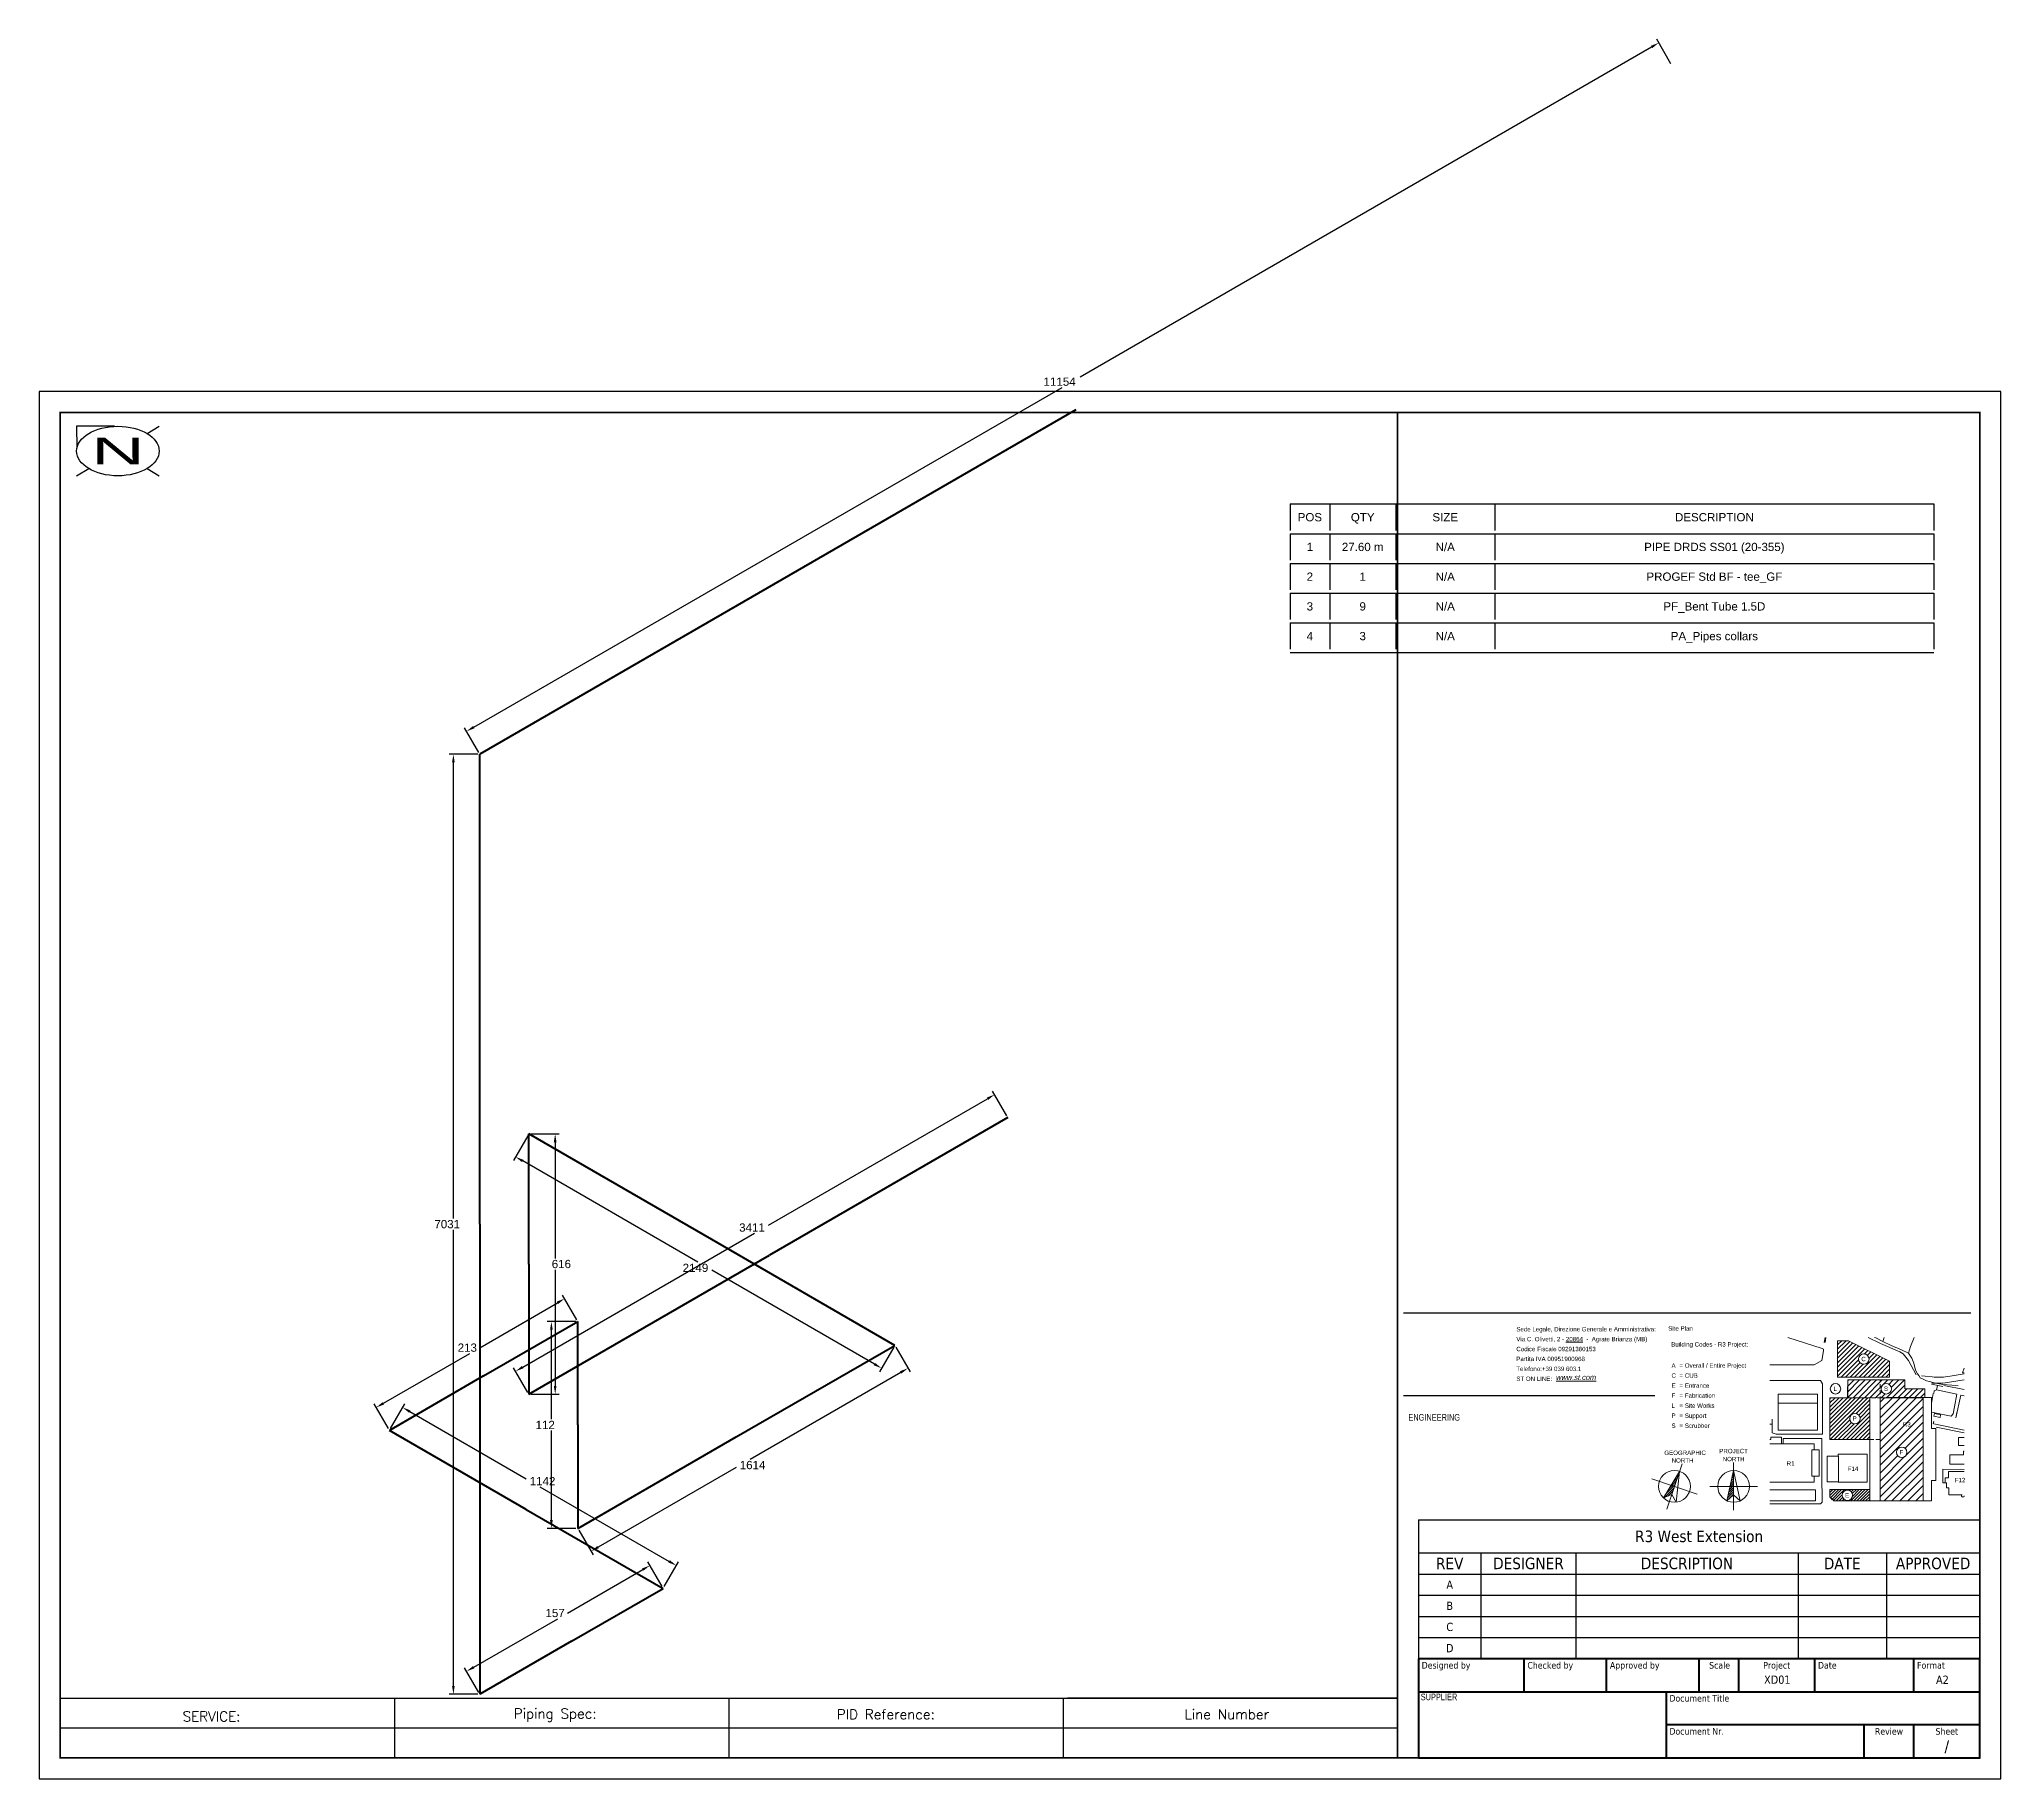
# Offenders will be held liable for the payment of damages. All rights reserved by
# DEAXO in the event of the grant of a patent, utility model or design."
# Model space of a CAD drawing. Header units: millimetres. Extents: x 6 to 600, y 9 to 536.
import ezdxf
from ezdxf.enums import TextEntityAlignment as Align

# ---------------------------------------------------------------- set-up
doc = ezdxf.new("R2010")
doc.units = ezdxf.units.MM
doc.header["$MEASUREMENT"] = 0
for name, color, linetype, lineweight in [('G-____-TTLB-OTLN', 7, 'Continuous', 13), ('G-____-TTLB-WIDE', 7, 'Continuous', 30), ('ISO_DIM', 2, 'Continuous', 25), ('ISO_PIPE', 1, 'Continuous', 70), ('ISO_TEXT', 2, 'Continuous', 25), ('Symbol (ISO)', 7, 'Continuous', 25), ('Title (ISO)', 7, 'Continuous', 50)]:
    doc.layers.add(name, color=color, linetype=linetype, lineweight=lineweight)
doc.styles.add('Arial', font='arial.ttf')
doc.styles.add('Arial_1', font='arial.ttf', dxfattribs={"width": 0.8, "height": 2})
doc.styles.add('Arial_I', font='ariali.ttf', dxfattribs={"width": 0.97, "height": 1.66})
doc.styles.add('Note Text (ISO)', font='tahoma.ttf', dxfattribs={"height": 2.5})
doc.styles.add('RomanS', font='romans.shx')
doc.styles.get("Standard").update_dxf_attribs({"font": 'arial.ttf'})
doc.styles.add('Text Style41', font='tahoma.ttf')
doc.dimstyles.new('ISO-25', dxfattribs={"dimtxt": 2.5, "dimasz": 2.5, "dimexe": 1.25, "dimexo": 0.625, "dimtad": 1, "dimtxsty": 'Standard', "dimcen": 2.5, "dimazin": 3, "dimtfac": 1, "dimtmove": 0, "dimatfit": 3})

# ---------------------------------------------------------------- blocks, each defined once
blk = doc.blocks.new('*U23')
at = {"color": 0, "linetype": 'ByBlock', "lineweight": 25}
for p, q in [((-1, 7.48), (-12.5, 7.5)), ((-12.5, 7.5), (-12.39, 1)), ((8.84, 5.3), (12.5, 7.5)), ((-12.5, -7.5), (-8.84, -5.3)), ((8.84, -5.3), (12.5, -7.5))]:
    blk.add_line(p, q, dxfattribs=at)
at = {"color": 0, "linetype": 'ByBlock', "lineweight": -2}
blk.add_line((0, 0), (0, 0), dxfattribs=at)
blk.add_line((0, 0), (0, 0), dxfattribs=at)
blk.add_line((0, 0), (0, 0), dxfattribs=at)
blk.add_line((0, 0), (0, 0), dxfattribs=at)
blk.add_line((0, 0), (0, 0), dxfattribs=at)
at = {"color": 0, "linetype": 'ByBlock', "lineweight": 25}
blk.add_ellipse((0, 0), major_axis=(12.5, 0), ratio=0.6, dxfattribs=at)
at = {"color": 0, "linetype": 'ByBlock', "lineweight": 40, "width": 2}
blk.add_text('N', height=8, dxfattribs=at).set_placement((0, 0), align=Align.MIDDLE_CENTER)

msp = doc.modelspace()

# ---------------------------------------------------------------- linework, layer by layer
at = {"linetype": 'Continuous'}
for p, q in [((113.824, 33.421), (113.824, 15.421)), ((215.074, 33.421), (215.074, 15.421)), ((316.324, 33.421), (316.324, 15.421))]:
    msp.add_line(p, q, dxfattribs=at)
for p, q in [((417.574, 33.421), (317.574, 33.421)), ((417.574, 24.421), (12.574, 24.421))]:
    msp.add_line(p, q)
msp.add_lwpolyline([(6.224, 9.071), (600.224, 9.071), (600.224, 429.071), (6.224, 429.071)], close=True)
at = {"const_width": 0.508}
msp.add_lwpolyline([(12.574, 15.421), (593.874, 15.421), (593.874, 422.721), (12.574, 422.721)], close=True, dxfattribs=at)
at = {"linetype": 'ByBlock', "lineweight": -2, "const_width": 0.5}
for points in [[(417.574, 422.721), (417.574, 15.421)], [(417.574, 33.421), (12.574, 33.421)]]:
    msp.add_lwpolyline(points, dxfattribs=at)
at = {"layer": 'G-____-TTLB-OTLN', "lineweight": 9, "flags": 128}
for points in [[(535.716, 142.699), (546.15, 139.374)], [(546.998, 142.699), (546.736, 141.19)], [(547.02, 141.133), (547.292, 142.699)], [(560.059, 142.699), (563.753, 140.864)], [(562.353, 142.518), (561.999, 142.699)], [(562.419, 142.699), (562.353, 142.518)], [(564.963, 142.699), (564.488, 141.44)], [(573.975, 142.699), (572.936, 139.892)], [(546.589, 138.65), (546.084, 135.746)], [(566.54, 130.644), (550.819, 130.644), (550.819, 141.696), (554.135, 141.696), (566.54, 135.499), (566.54, 130.644)], [(550.819, 140.459), (552.057, 141.696)], [(550.819, 139.1), (553.416, 141.696)], [(566.54, 130.644), (566.54, 135.499), (554.135, 141.696), (550.819, 141.696), (550.819, 130.644), (566.54, 130.644)], [(550.819, 137.741), (554.561, 141.483)], [(550.819, 136.382), (555.468, 141.031)], [(550.819, 135.023), (556.374, 140.578)], [(550.819, 133.665), (557.28, 140.125)], [(550.819, 132.306), (558.186, 139.673)], [(550.819, 130.947), (559.092, 139.22)], [(555.951, 130.644), (562.717, 137.409)], [(557.31, 130.644), (563.623, 136.956)], [(558.859, 137.627), (559.998, 138.767)], [(559.802, 137.212), (560.905, 138.314)], [(560.262, 136.313), (561.811, 137.862)], [(564.488, 141.44), (562.353, 142.518)], [(563.753, 140.864), (569.647, 138.311)], [(567.002, 140.211), (564.488, 141.44)], [(567.727, 139.918), (567.002, 140.211)], [(570.152, 138.914), (567.727, 139.918)], [(569.647, 138.311), (570.639, 137.726)], [(570.152, 138.914), (572.236, 137.916)], [(570.639, 137.726), (572.291, 135.697)], [(572.936, 139.892), (572.236, 137.916)], [(572.236, 137.916), (573.245, 136.395)], [(543.68, 134.347), (530.257, 134.347)], [(543.68, 134.347), (546.084, 135.746)], [(551.875, 130.644), (557.211, 135.98)], [(553.234, 130.644), (557.652, 135.062)], [(554.593, 130.644), (558.572, 134.623)], [(558.669, 130.644), (564.529, 136.504)], [(560.028, 130.644), (565.435, 136.051)], [(561.387, 130.644), (566.341, 135.598)], [(562.746, 130.644), (566.54, 134.438)], [(564.105, 130.644), (566.54, 133.079)], [(565.463, 130.644), (566.54, 131.72)], [(572.291, 135.697), (574.559, 131.379)], [(573.245, 136.395), (573.946, 134.872)], [(573.946, 134.872), (574.421, 132.779)], [(574.421, 132.779), (574.977, 131.699)], [(574.977, 131.699), (575.402, 131.127)], [(575.402, 131.127), (575.847, 130.482)], [(576.245, 131.097), (577.326, 130.932)], [(577.326, 130.932), (579.423, 130.737)], [(584.878, 130.927), (589.126, 131.623)], [(589.126, 133.384), (588.624, 131.918)], [(588.624, 131.918), (589.126, 132.001)], [(530.257, 129.677), (545.657, 129.677)], [(544.715, 125.526), (532.772, 125.526)], [(532.772, 114.612), (532.772, 125.526)], [(544.715, 125.526), (544.715, 114.612)], [(545.657, 129.677), (546.29, 128.617)], [(546.29, 113.373), (546.29, 128.617)], [(577.234, 127.08), (571.204, 127.08), (571.204, 129.797), (553.873, 129.797), (553.873, 124.42), (548.465, 124.42), (548.465, 111.758), (560.568, 111.758), (560.568, 96.606), (548.465, 96.606), (548.465, 94.459), (549.752, 93.172), (579.295, 93.172), (579.295, 99.396), (580.583, 99.396), (580.583, 115.149), (579.295, 115.149), (579.295, 124.463), (577.234, 124.463), (577.234, 127.08)], [(553.834, 124.442), (559.188, 129.797)], [(553.873, 129.797), (553.863, 128.454), (553.853, 127.11), (553.844, 125.767), (553.834, 124.424)], [(553.846, 126.153), (557.49, 129.797)], [(553.859, 127.863), (555.793, 129.797)], [(553.872, 129.573), (554.095, 129.797)], [(571.204, 129.797), (566.871, 129.797), (562.538, 129.797), (558.206, 129.797), (553.873, 129.797)], [(555.516, 124.427), (560.886, 129.797)], [(557.217, 124.43), (562.583, 129.797)], [(558.917, 124.433), (564.281, 129.797)], [(560.618, 124.436), (565.979, 129.797)], [(562.318, 124.438), (564.206, 126.326)], [(563.667, 129.798), (563.667, 129.1)], [(563.667, 128.492), (563.667, 127.277)], [(563.667, 126.67), (563.667, 125.455)], [(563.667, 124.847), (563.667, 123.636)], [(564.019, 124.441), (565.177, 125.599)], [(565.719, 124.444), (571.072, 129.797)], [(566.358, 128.478), (567.677, 129.797)], [(567.084, 127.507), (569.374, 129.797)], [(567.42, 124.447), (571.204, 128.231)], [(569.121, 124.45), (571.75, 127.08)], [(570.821, 124.453), (573.448, 127.08)], [(571.204, 127.08), (571.204, 127.759), (571.204, 128.438), (571.204, 129.117), (571.204, 129.797)], [(577.234, 127.08), (575.726, 127.08), (574.219, 127.08), (572.711, 127.08), (571.204, 127.08)], [(572.522, 124.455), (575.146, 127.08)], [(574.222, 124.458), (576.843, 127.08)], [(575.847, 130.482), (576.558, 130.123)], [(575.923, 124.461), (577.234, 125.773)], [(576.558, 130.123), (577.78, 129.585)], [(577.234, 124.463), (577.234, 125.117), (577.234, 125.772), (577.234, 126.426), (577.234, 127.08)], [(577.78, 129.585), (578.618, 129.336)], [(578.618, 129.336), (580.505, 128.86)], [(579.274, 128.527), (582.667, 127.85)], [(579.77, 125.671), (579.295, 122.667)], [(579.907, 125.671), (580.068, 126.493)], [(580.068, 126.493), (580.798, 126.833)], [(580.505, 128.86), (582.636, 128.4)], [(581.067, 128.169), (580.782, 126.837)], [(580.782, 126.837), (586.949, 125.517)], [(582.636, 128.4), (585.376, 128.221)], [(589.126, 126.866), (582.981, 128.146)], [(589.126, 129.84), (584.724, 129.094)], [(585.376, 128.221), (587.287, 128.015)], [(586.163, 121.698), (586.949, 125.517)], [(588.085, 125.209), (586.612, 118.303)], [(588.085, 125.209), (589.126, 124.987)], [(532.772, 122.736), (544.715, 122.736)], [(548.465, 114.165), (558.724, 124.424)], [(548.465, 112.926), (559.963, 124.424)], [(548.465, 124.42), (551.491, 124.421), (554.518, 124.422), (557.545, 124.423), (560.572, 124.424)], [(548.465, 116.643), (556.245, 124.423)], [(548.465, 115.404), (557.484, 124.423)], [(548.465, 120.36), (552.527, 124.422)], [(548.465, 119.121), (553.766, 124.422)], [(548.465, 117.882), (555.006, 124.422)], [(548.465, 124.076), (548.809, 124.421)], [(548.465, 122.837), (550.048, 124.421)], [(548.465, 121.598), (551.288, 124.421)], [(548.465, 124.42), (548.465, 111.758)], [(548.465, 111.758), (548.465, 114.923), (548.465, 118.089), (548.465, 121.255), (548.465, 124.42)], [(552.253, 111.758), (560.572, 120.077)], [(553.492, 111.758), (560.572, 118.838)], [(553.834, 124.424), (559.684, 124.434), (565.534, 124.444), (571.384, 124.454), (577.234, 124.463)], [(553.88, 124.424), (554.976, 124.424)], [(555.584, 124.424), (556.799, 124.424)], [(556.408, 119.63), (560.572, 123.794)], [(557.195, 119.177), (560.572, 122.555)], [(557.407, 124.424), (558.622, 124.424)], [(557.613, 118.357), (560.572, 121.316)], [(559.225, 124.424), (560.44, 124.424)], [(560.572, 122.95), (560.572, 124.424)], [(560.572, 124.424), (560.572, 121.258), (560.572, 118.091), (560.572, 114.924), (560.572, 111.758)], [(560.572, 121.128), (560.572, 122.343)], [(560.572, 119.305), (560.572, 120.52)], [(561.048, 124.424), (562.263, 124.424)], [(562.871, 124.424), (564.086, 124.424)], [(563.667, 123.028), (563.667, 121.813)], [(563.667, 121.206), (563.667, 119.991)], [(563.667, 119.383), (563.667, 118.168)], [(563.694, 115.933), (572.187, 124.426)], [(563.694, 113.539), (574.581, 124.426)], [(563.694, 124.424), (566.95, 124.425), (570.206, 124.425), (573.462, 124.426), (576.717, 124.426)], [(563.694, 120.721), (567.398, 124.425)], [(563.694, 118.327), (569.792, 124.425)], [(563.694, 123.115), (565.003, 124.424)], [(563.694, 93.172), (563.694, 100.985), (563.694, 108.798), (563.694, 116.611), (563.694, 124.424)], [(563.694, 111.144), (576.717, 124.168)], [(563.694, 108.75), (576.717, 121.773)], [(563.694, 106.356), (576.717, 119.379)], [(564.689, 124.424), (565.904, 124.424)], [(566.512, 124.424), (567.727, 124.424)], [(568.335, 124.424), (569.55, 124.424)], [(570.157, 124.424), (571.368, 124.424)], [(571.976, 124.424), (573.191, 124.424)], [(573.799, 124.424), (575.014, 124.424)], [(575.621, 124.424), (576.717, 124.424)], [(576.717, 123.702), (576.717, 124.465)], [(576.717, 124.465), (577.231, 124.465)], [(576.717, 124.426), (576.717, 116.613), (576.717, 108.8), (576.717, 100.987), (576.717, 93.174)], [(576.717, 121.879), (576.717, 123.094)], [(576.717, 120.056), (576.717, 121.271)], [(576.717, 118.234), (576.717, 119.449)], [(579.295, 120.075), (585.169, 118.852)], [(580.11, 119.618), (579.94, 118.807)], [(579.94, 118.807), (581.831, 118.414)], [(582.001, 119.225), (580.11, 119.618)], [(581.831, 118.414), (582.001, 119.225)], [(585.805, 119.506), (585.169, 118.852)], [(586.163, 121.698), (585.805, 119.506)], [(586.967, 119.969), (586.612, 118.303)], [(530.257, 116.438), (530.955, 116.438)], [(530.955, 117.94), (530.955, 113.787)], [(532.247, 113.373), (530.955, 113.787)], [(532.247, 113.373), (546.29, 113.373)], [(544.715, 114.612), (532.772, 114.612)], [(548.536, 111.758), (554.523, 117.745)], [(549.775, 111.758), (554.975, 116.958)], [(551.014, 111.758), (555.796, 116.54)], [(554.731, 111.758), (560.572, 117.599)], [(555.97, 111.758), (560.572, 116.36)], [(557.209, 111.758), (560.572, 115.121)], [(558.448, 111.758), (560.572, 113.882)], [(560.572, 117.482), (560.572, 118.697)], [(560.572, 115.66), (560.572, 116.875)], [(560.572, 113.841), (560.572, 115.056)], [(560.572, 111.76), (560.572, 113.233)], [(563.667, 117.56), (563.667, 116.345)], [(563.667, 115.738), (563.667, 114.523)], [(563.667, 113.915), (563.667, 112.7)], [(563.694, 103.962), (576.717, 116.985)], [(571.241, 109.114), (576.717, 114.591)], [(576.717, 116.411), (576.717, 117.626)], [(576.717, 114.588), (576.717, 115.803)], [(576.717, 112.77), (576.717, 113.985)], [(579.778, 116.557), (579.952, 117.37)], [(589.126, 114.592), (579.927, 116.526)], [(580.681, 115.53), (589.126, 113.764)], [(530.577, 111.758), (530.257, 111.758)], [(530.257, 110.475), (543.677, 110.475)], [(533.855, 112.531), (530.577, 112.531)], [(530.577, 112.531), (530.577, 111.758)], [(533.855, 110.475), (533.855, 112.531)], [(546.019, 112.073), (534.294, 112.073)], [(534.294, 112.073), (534.294, 110.475)], [(542.991, 108.608), (545.232, 108.608)], [(542.991, 100.702), (542.991, 108.608)], [(543.677, 110.475), (543.677, 108.608)], [(545.232, 108.608), (545.232, 100.702)], [(546.019, 112.073), (546.019, 98.71)], [(560.572, 111.758), (557.545, 111.758), (554.518, 111.758), (551.491, 111.758), (548.465, 111.758)], [(551.002, 107.355), (559.725, 107.355)], [(551.002, 106.694), (551.002, 107.355)], [(559.687, 111.758), (560.572, 112.643)], [(559.725, 107.355), (559.725, 98.856)], [(560.572, 111.76), (561.815, 111.76)], [(562.423, 111.76), (563.667, 111.76)], [(563.667, 112.092), (563.667, 110.881)], [(563.667, 110.274), (563.667, 109.058)], [(563.667, 108.451), (563.667, 107.236)], [(563.694, 96.779), (576.717, 109.802)], [(563.694, 94.385), (576.717, 107.408)], [(571.548, 107.028), (576.717, 112.196)], [(576.717, 110.947), (576.717, 112.162)], [(576.717, 109.124), (576.717, 110.339)], [(576.717, 107.301), (576.717, 108.517)], [(584.813, 104.34), (584.813, 107.13)], [(584.813, 107.13), (588.89, 107.13)], [(587.388, 109.92), (587.388, 112.42)], [(587.388, 112.42), (589.126, 112.42)], [(589.126, 109.92), (587.388, 109.92)], [(588.89, 108.203), (589.126, 108.203)], [(588.89, 107.13), (588.89, 108.203)], [(498.102, 94.084), (502.955, 102.131)], [(502.955, 102.131), (498.102, 94.084), (500.598, 95.157), (502.955, 102.131)], [(503.726, 104.41), (499.104, 90.736)], [(502.955, 102.131), (501.931, 92.789)], [(501.981, 100.515), (502.628, 101.162)], [(501.981, 100.515), (502.628, 101.162)], [(517.303, 93.207), (519.324, 102.384)], [(519.324, 102.384), (517.303, 93.207), (519.324, 95.023), (519.324, 102.384)], [(519.002, 100.924), (519.324, 101.245)], [(519.002, 100.924), (519.324, 101.245)], [(519.19, 101.776), (519.324, 101.91)], [(519.19, 101.776), (519.324, 101.91)], [(519.324, 104.79), (519.324, 90.356)], [(519.324, 102.384), (521.344, 93.207)], [(547.69, 106.694), (551.129, 106.694)], [(547.69, 98.967), (547.69, 106.694)], [(551.129, 106.694), (551.129, 98.967)], [(563.667, 106.628), (563.667, 105.413)], [(563.667, 104.806), (563.667, 103.59)], [(563.667, 102.983), (563.667, 101.768)], [(563.667, 101.16), (563.667, 99.945)], [(563.694, 101.568), (569.022, 106.895)], [(563.694, 99.173), (571.108, 106.587)], [(564.875, 93.172), (576.717, 105.014)], [(567.27, 93.172), (576.717, 102.62)], [(576.717, 105.479), (576.717, 106.694)], [(576.717, 103.656), (576.717, 104.871)], [(576.717, 101.833), (576.717, 103.048)], [(576.717, 100.015), (576.717, 101.226)], [(582.725, 102.752), (582.725, 98.658)], [(582.725, 102.752), (589.126, 102.738)], [(584.405, 102.088), (589.126, 102.088)], [(584.405, 100.194), (584.405, 102.088)], [(589.126, 104.34), (584.813, 104.34)], [(494.578, 99.884), (508.251, 95.262)], [(500.598, 95.157), (498.102, 94.084)], [(498.287, 94.163), (501.271, 97.147)], [(498.287, 94.163), (501.271, 97.147)], [(498.952, 95.493), (501.61, 98.151)], [(498.952, 95.493), (501.61, 98.151)], [(499.453, 94.665), (500.931, 96.143)], [(499.453, 94.665), (500.931, 96.143)], [(499.962, 97.167), (501.949, 99.154)], [(499.962, 97.167), (501.949, 99.154)], [(501.931, 92.789), (500.598, 95.157)], [(500.971, 98.841), (502.289, 100.158)], [(500.971, 98.841), (502.289, 100.158)], [(512.107, 97.573), (526.54, 97.573)], [(517.313, 93.255), (519.324, 95.265)], [(517.313, 93.255), (519.324, 95.265)], [(517.501, 94.107), (519.324, 95.93)], [(517.501, 94.107), (519.324, 95.93)], [(517.689, 94.959), (519.324, 96.594)], [(517.689, 94.959), (519.324, 96.594)], [(517.876, 95.811), (519.324, 97.259)], [(517.876, 95.811), (519.324, 97.259)], [(518.064, 96.663), (519.324, 97.923)], [(518.064, 96.663), (519.324, 97.923)], [(518.252, 97.516), (519.324, 98.588)], [(518.252, 97.516), (519.324, 98.588)], [(518.439, 98.368), (519.324, 99.252)], [(518.439, 98.368), (519.324, 99.252)], [(518.627, 99.22), (519.324, 99.917)], [(518.627, 99.22), (519.324, 99.917)], [(518.814, 100.072), (519.324, 100.581)], [(518.814, 100.072), (519.324, 100.581)], [(543.677, 98.835), (530.257, 98.835)], [(544.146, 96.532), (530.257, 96.532)], [(545.232, 100.702), (542.991, 100.702)], [(543.677, 100.702), (543.677, 98.835)], [(544.146, 96.532), (544.146, 93.187)], [(546.12, 95.329), (546.019, 98.71)], [(546.12, 92.813), (546.12, 95.329)], [(551.129, 98.967), (547.69, 98.967)], [(548.465, 96.593), (548.477, 96.606)], [(548.465, 95.703), (549.367, 96.606)], [(548.465, 94.813), (550.257, 96.606)], [(548.465, 96.606), (551.491, 96.606), (554.518, 96.606), (557.545, 96.606), (560.572, 96.606)], [(548.465, 94.459), (548.465, 94.996), (548.465, 95.532), (548.465, 96.069), (548.465, 96.606)], [(548.553, 94.012), (551.147, 96.606)], [(548.917, 93.486), (552.037, 96.606)], [(549.519, 93.198), (552.926, 96.606)], [(551.002, 98.856), (551.002, 98.967)], [(559.725, 98.856), (551.002, 98.856)], [(553.664, 96.453), (553.816, 96.606)], [(554.423, 96.323), (554.706, 96.606)], [(554.832, 93.172), (558.266, 96.606)], [(554.936, 95.946), (555.596, 96.606)], [(555.264, 95.384), (556.486, 96.606)], [(555.316, 94.546), (557.376, 96.606)], [(555.721, 93.172), (559.155, 96.606)], [(556.611, 93.172), (560.045, 96.606)], [(557.501, 93.172), (560.572, 96.242)], [(558.391, 93.172), (560.572, 95.352)], [(560.572, 95.195), (560.572, 96.607)], [(560.572, 96.606), (560.572, 95.747), (560.572, 94.889), (560.572, 94.03), (560.572, 93.172)], [(563.667, 99.337), (563.667, 98.122)], [(563.667, 97.519), (563.667, 96.304)], [(563.667, 95.696), (563.667, 94.481)], [(569.664, 93.173), (576.717, 100.225)], [(572.059, 93.173), (576.717, 97.831)], [(574.454, 93.173), (576.717, 95.437)], [(576.717, 98.192), (576.717, 99.407)], [(576.717, 96.369), (576.717, 97.584)], [(576.717, 94.547), (576.717, 95.762)], [(583.801, 98.658), (582.725, 98.658)], [(584.405, 100.194), (583.393, 100.194)], [(583.393, 100.194), (583.393, 98.658)], [(583.801, 98.658), (583.797, 97.157)], [(583.797, 97.157), (584.484, 97.157)], [(584.484, 95.034), (584.484, 97.157)], [(519.324, 95.023), (517.303, 93.207)], [(521.344, 93.207), (519.324, 95.023)], [(530.257, 93.187), (544.146, 93.187)], [(530.257, 92.295), (545.602, 92.295)], [(545.602, 92.295), (546.12, 92.813)], [(560.572, 93.172), (557.867, 93.172), (555.162, 93.172), (552.457, 93.172), (549.752, 93.172)], [(550.382, 93.172), (552.209, 94.998)], [(551.272, 93.172), (552.339, 94.239)], [(552.162, 93.172), (552.717, 93.726)], [(553.052, 93.172), (553.278, 93.398)], [(553.942, 93.172), (554.116, 93.346)], [(559.281, 93.172), (560.572, 94.462)], [(560.171, 93.172), (560.572, 93.572)], [(560.572, 93.175), (560.572, 94.588)], [(563.667, 93.873), (563.667, 93.175)], [(576.717, 93.174), (573.462, 93.173), (570.206, 93.173), (566.95, 93.172), (563.694, 93.172)], [(576.717, 93.175), (576.717, 93.939)], [(584.484, 95.034), (588.486, 95.034)]]:
    msp.add_lwpolyline(points, dxfattribs=at)
at = {"layer": 'G-____-TTLB-OTLN', "lineweight": 9}
for centre, radius in [((558.743, 136.125), 1.579), ((550.171, 127.13), 1.579), ((565.554, 127.13), 1.579), ((556.064, 118.089), 1.579), ((570.24, 107.895), 1.579), ((501.415, 97.573), 4.811), ((519.324, 97.573), 4.811), ((553.775, 94.887), 1.579)]:
    msp.add_circle(centre, radius, dxfattribs=at)
for centre, radius, start, end in [((545.954, 138.76), 0.645, 350.112999, 72.295998), ((581.409, 152.106), 21.461, 264.689127, 279.302127), ((581.139, 150.254), 21.462, 265.203935, 279.615935), ((588.711, 94.722), 0.384, 113.880132, 357.763128), ((589.944, 94.648), 0.83, 174.502948, 189.643947)]:
    msp.add_arc(centre, radius, start, end, dxfattribs=at)
at = {"layer": 'G-____-TTLB-WIDE'}
for p, q in [((419.341, 150.149), (591.192, 150.149)), ((419.341, 125.149), (495.428, 125.149))]:
    msp.add_line(p, q, dxfattribs=at)
at = {"layer": 'ISO_PIPE'}
for p, q in [((320.15, 423.469), (139.641, 319.253)), ((139.641, 176.975), (139.641, 319.253)), ((299.533, 209.261), (227.409, 167.62)), ((154.464, 164.889), (154.464, 204.273)), ((209.872, 172.284), (154.464, 204.273)), ((139.641, 176.975), (139.641, 34.669)), ((265.293, 140.286), (209.872, 172.284)), ((154.464, 125.505), (227.409, 167.62)), ((154.464, 164.889), (154.464, 125.505)), ((140.801, 131.025), (169.319, 147.491)), ((169.319, 116.183), (169.319, 147.491)), ((217.299, 112.577), (265.293, 140.286)), ((140.801, 131.025), (112.269, 114.553)), ((153.703, 90.631), (112.269, 114.553)), ((169.319, 116.183), (169.319, 84.876)), ((169.319, 84.876), (217.299, 112.577)), ((153.703, 90.631), (195.136, 66.709)), ((167.382, 50.686), (195.136, 66.709)), ((167.382, 50.686), (139.641, 34.669))]:
    msp.add_line(p, q, dxfattribs=at)
at = {"layer": 'ISO_TEXT'}
for p, q in [((385, 395), (580, 395)), ((385, 395), (385, 387)), ((397, 395), (397, 387)), ((417, 395), (417, 387)), ((447, 395), (447, 387)), ((580, 395), (580, 387)), ((385, 386), (580, 386)), ((385, 386), (385, 378)), ((397, 386), (397, 378)), ((417, 386), (417, 378)), ((447, 386), (447, 378)), ((580, 386), (580, 378)), ((385, 377), (580, 377)), ((385, 377), (385, 369)), ((397, 377), (397, 369)), ((417, 377), (417, 369)), ((447, 377), (447, 369)), ((580, 377), (580, 369)), ((385, 368), (580, 368)), ((385, 368), (385, 360)), ((397, 368), (397, 360)), ((417, 368), (417, 360)), ((447, 368), (447, 360)), ((580, 368), (580, 360)), ((385, 359), (580, 359)), ((385, 359), (385, 351)), ((397, 359), (397, 351)), ((417, 359), (417, 351)), ((447, 359), (447, 351)), ((580, 359), (580, 351)), ((385, 350), (580, 350))]:
    msp.add_line(p, q, dxfattribs=at)
at = {"layer": 'Symbol (ISO)'}
for p, q in [((423.874, 87.437), (593.874, 87.437)), ((423.874, 87.437), (423.874, 77.437)), ((593.874, 87.437), (593.874, 77.437)), ((423.874, 77.437), (593.874, 77.437)), ((423.874, 77.437), (423.874, 71.034)), ((442.821, 77.437), (442.821, 71.034)), ((471.562, 77.437), (471.562, 71.034)), ((538.827, 77.437), (538.827, 71.034)), ((565.602, 77.437), (565.602, 71.034)), ((593.874, 77.437), (593.874, 71.034)), ((423.874, 71.034), (423.874, 64.631)), ((423.874, 71.034), (593.874, 71.034)), ((442.821, 71.034), (442.821, 64.631)), ((471.562, 71.034), (471.562, 64.631)), ((538.827, 71.034), (538.827, 64.631)), ((565.602, 71.034), (565.602, 64.631)), ((593.874, 71.034), (593.874, 64.631)), ((423.874, 64.631), (593.874, 64.631)), ((423.874, 64.631), (423.874, 58.227)), ((442.821, 64.631), (442.821, 58.227)), ((471.562, 64.631), (471.562, 58.227)), ((538.827, 64.631), (538.827, 58.227)), ((565.602, 64.631), (565.602, 58.227)), ((593.874, 64.631), (593.874, 58.227)), ((423.874, 58.227), (593.874, 58.227)), ((423.874, 58.227), (423.874, 51.824)), ((442.821, 58.227), (442.821, 51.824)), ((471.562, 58.227), (471.562, 51.824)), ((538.827, 58.227), (538.827, 51.824)), ((565.602, 58.227), (565.602, 51.824)), ((593.874, 58.227), (593.874, 51.824)), ((423.874, 51.824), (593.874, 51.824)), ((423.874, 51.824), (423.874, 45.421)), ((442.821, 51.824), (442.821, 45.421)), ((471.562, 51.824), (471.562, 45.421)), ((538.827, 51.824), (538.827, 45.421)), ((565.602, 51.824), (565.602, 45.421)), ((593.874, 51.824), (593.874, 45.421)), ((423.874, 45.421), (593.874, 45.421))]:
    msp.add_line(p, q, dxfattribs=at)
at = {"layer": 'Title (ISO)'}
for p, q in [((593.874, 45.421), (423.874, 45.421)), ((423.874, 45.421), (423.874, 15.421)), ((455.874, 35.421), (455.874, 45.421)), ((480.874, 35.421), (480.874, 45.421)), ((508.874, 35.421), (508.874, 45.421)), ((520.874, 35.421), (520.874, 45.421)), ((543.874, 35.421), (543.874, 45.421)), ((573.874, 35.421), (573.874, 45.421)), ((593.874, 15.421), (593.874, 45.421)), ((423.874, 35.421), (593.874, 35.421)), ((498.874, 35.421), (498.874, 15.421)), ((593.874, 25.421), (498.874, 25.421)), ((558.874, 15.421), (558.874, 25.421)), ((573.874, 15.421), (573.874, 25.421)), ((423.874, 15.421), (593.874, 15.421))]:
    msp.add_line(p, q, dxfattribs=at)

# ---------------------------------------------------------------- block references
msp.add_blockref('*U23', (30.05, 411.03))

# ---------------------------------------------------------------- texts
for s, p in [('POS', (391, 391)), ('QTY', (407, 391)), ('SIZE', (432, 391)), ('DESCRIPTION', (513.5, 391)), ('1', (391, 382)), ('27.60 m', (407, 382)), ('N/A', (432, 382)), ('PIPE DRDS SS01 (20-355)', (513.5, 382)), ('2', (391, 373)), ('1', (407, 373)), ('N/A', (432, 373)), ('PROGEF Std BF - tee_GF', (513.5, 373)), ('3', (391, 364)), ('9', (407, 364)), ('N/A', (432, 364)), ('PF_Bent Tube 1.5D', (513.5, 364)), ('4', (391, 355)), ('3', (407, 355)), ('N/A', (432, 355)), ('PA_Pipes collars', (513.5, 355))]:
    msp.add_text(s, height=2.5).set_placement(p, align=Align.MIDDLE_CENTER)
at = {"color": 7, "linetype": 'ByBlock', "lineweight": -2, "style": 'RomanS'}
for s, p in [('Piping Spec:', (149.926, 27.319)), ('PID Reference:', (247.723, 27.085)), ('Line Number', (353.073, 27.085)), ('SERVICE:', (49.669, 26.427))]:
    msp.add_text(s, height=3, dxfattribs=at).set_placement(p)
at = {"layer": 'G-____-TTLB-OTLN', "lineweight": 9, "style": 'Arial'}
for s, p in [('Site Plan', (499.528, 144.737)), ('Building Codes - R3 Project:', (500.414, 139.923)), ('C', (557.99, 135.481)), ('A', (500.516, 133.513)), ('C', (500.516, 130.476)), ('= Overall / Entire Project', (502.945, 133.513)), ('= CUB', (502.945, 130.476)), ('E', (500.516, 127.438)), ('F', (500.516, 124.401)), ('= Entrance', (502.945, 127.438)), ('= Fabrication', (502.945, 124.401)), ('L', (549.59, 126.486)), ('S', (564.858, 126.486)), ('L', (500.516, 121.364)), ('P', (500.516, 118.327)), ('= Site Works', (502.945, 121.364)), ('= Support', (502.945, 118.327)), ('S', (500.516, 115.29)), ('= Scrubber', (502.945, 115.29)), ('P', (555.368, 117.445)), ('R3', (570.591, 115.683)), ('F', (569.603, 107.251)), ('R1', (535.387, 103.85)), ('F14', (553.881, 102.25)), ('E', (553.08, 94.243)), ('F12', (586.324, 98.839))]:
    msp.add_text(s, height=1.33, dxfattribs=at).set_placement(p)
for s, p in [('GEOGRAPHIC', (504.633, 107.093)), ('PROJECT', (519.324, 107.623)), ('NORTH', (503.855, 104.792)), ('NORTH', (519.324, 105.193))]:
    msp.add_text(s, height=1.33, dxfattribs=at).set_placement(p, align=Align.CENTER)
at = {"layer": 'G-____-TTLB-OTLN', "lineweight": 9, "attachment_point": 1}
for s, insert, char_height, width, style in [('Via C. Olivetti, 2 - ', (453.523, 142.836), 1.33, 18.1967, 'Arial'), ('Sede Legale, Direzione Generale e Amministrativa: ', (453.523, 145.836), 1.33, 52.02391, 'Arial'), ('\\L20864', (468.537, 142.836), 1.33, 6.22109, 'Arial'), ('  -  Agrate Brianza (MB) ', (473.67, 142.836), 1.33, 24.18451, 'Arial'), ('Codice Fiscale 09291380153 ', (453.523, 139.836), 1.33, 29.93902, 'Arial'), ('Partita IVA 00951900968', (453.523, 136.836), 1.33, 24.96214, 'Arial'), ('Telefono:+39 039 603.1  ', (453.523, 133.836), 1.33, 25.11767, 'Arial'), ('ST ON LINE:', (453.523, 130.836), 1.33, 13.14206, 'Arial'), ('ENGINEERING', (420.831, 119.504), 2, 6.92658, 'Arial_1'), ('SUPPLIER', (424.581, 34.853), 2, 13.72489, 'Arial_1')]:
    msp.add_mtext(s, dxfattribs=dict(at, insert=insert, char_height=char_height, width=width, style=style))
at = {"layer": 'G-____-TTLB-OTLN', "color": 159, "lineweight": 9, "true_color": 0x22346e, "insert": (465.567, 131.432), "char_height": 1.66, "width": 14.69734, "attachment_point": 1, "style": 'Arial_I'}
msp.add_mtext('\\Lwww.st.com', dxfattribs=at)
at = {"layer": 'Symbol (ISO)', "attachment_point": 5, "style": 'Note Text (ISO)'}
for s, insert, char_height in [('R3 West Extension', (508.874, 82.437), 3.5), ('REV', (433.347, 74.235), 3.5), ('DESIGNER', (457.192, 74.235), 3.5), ('DESCRIPTION', (505.195, 74.235), 3.5), ('DATE', (552.214, 74.235), 3.5), ('APPROVED', (579.738, 74.235), 3.5), ('A', (433.347, 67.832), 2.5), ('B', (433.347, 61.429), 2.5), ('C', (433.347, 55.026), 2.5), ('D', (433.347, 48.623), 2.5), ('A2', (582.562, 39.05), 2.5)]:
    msp.add_mtext(s, dxfattribs=dict(at, insert=insert, char_height=char_height))
at = {"layer": 'Symbol (ISO)', "insert": (532.562, 39.05), "char_height": 2.5, "width": 3.03743, "attachment_point": 5, "style": 'Note Text (ISO)'}
msp.add_mtext('XD01', dxfattribs=at)
at = {"layer": 'Title (ISO)', "style": 'Text Style41'}
for s, p in [('Designed by', (424.874, 44.421)), ('Checked by', (456.874, 44.421)), ('Approved by', (481.874, 44.421)), ('Date', (544.874, 44.421)), ('Format', (574.874, 44.421)), ('Document Title', (499.899, 34.421)), ('Document Nr.', (499.899, 24.421))]:
    msp.add_text(s, height=2, dxfattribs=at).set_placement(p, align=Align.TOP_LEFT)
msp.add_text('Scale', height=2, dxfattribs=at).set_placement((518.251, 44.421), align=Align.TOP_RIGHT)
for s, p in [('Project', (532.374, 44.421)), ('Review', (566.374, 24.421)), ('Sheet', (583.874, 24.421))]:
    msp.add_text(s, height=2, dxfattribs=at).set_placement(p, align=Align.TOP_CENTER)
at = {"layer": 'Title (ISO)', "style": 'Note Text (ISO)'}
msp.add_text('  /  ', height=3.5, dxfattribs=at).set_placement((583.874, 18.921), align=Align.MIDDLE_CENTER)

# ---------------------------------------------------------------- dimensions: what is measured, and where the dimension line sits
at = {"layer": 'ISO_DIM'}
for base, p1, p2, angle, text in [((135.641, 326.181), (139.641, 319.253), (500.659, 527.686), 30, '11154'), ((131.641, 34.669), (139.641, 34.669), (139.641, 319.253), 90, '7031'), ((150.464, 132.434), (154.464, 125.505), (299.533, 209.261), 30, '3411'), ((261.293, 133.358), (265.293, 140.286), (154.464, 204.273), 150, '2149'), ((162.464, 204.273), (154.464, 204.273), (154.464, 125.505), 270, '616'), ((108.269, 121.481), (112.269, 114.553), (169.319, 147.491), 30, '213'), ((161.319, 84.876), (169.319, 84.876), (169.319, 147.491), 90, '112'), ((269.293, 133.358), (265.293, 140.286), (169.319, 84.876), 210, '1614'), ((116.269, 121.481), (112.269, 114.553), (195.136, 66.709), 330, '1142'), ((135.641, 41.598), (139.641, 34.669), (195.136, 66.709), 30, '157')]:
    msp.add_linear_dim(base=base, p1=p1, p2=p2, angle=angle, text=text, dimstyle='ISO-25', override={"dimtih": 1, "dimtoh": 1}, dxfattribs=at).render()

doc.saveas('drawing.dxf')
